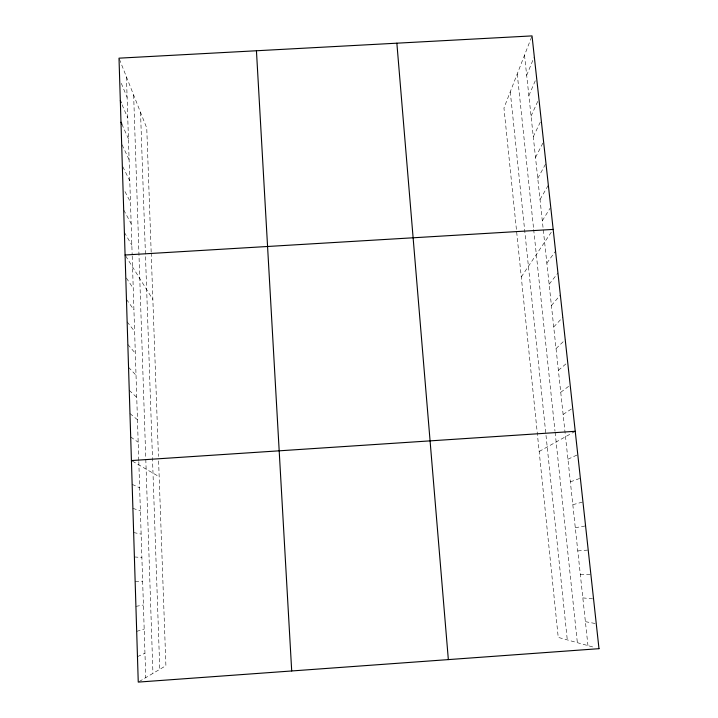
<?xml version="1.0" encoding="UTF-8"?>
<svg xmlns="http://www.w3.org/2000/svg" width="718" height="718" viewBox="0 0 718 718"><rect width="100%" height="100%" fill="white"/><g stroke="black" fill="none" stroke-linecap="round" stroke-linejoin="round"><path stroke-width="0.54" stroke-dasharray="3.59 2.69" d="M531.634 36.914L503.955 108.014L558.236 637.387L594.98 647.564M526.68 75.345L533.887 57.754M528.861 95.638L536.597 77.706M531.06 116.092L538.446 99.874M533.277 136.698L541.246 120.184M535.511 157.466L543.086 142.667M537.755 178.405L545.958 163.345M540.026 199.496L548.346 185.19M542.305 220.749L550.185 208.112M521.277 276.96L553.174 229.41M546.865 263.138L555.553 251.129M549.135 284.256L557.94 273.019M551.415 305.536L560.354 295.089M553.722 326.977L562.786 317.329M556.046 348.589L565.237 339.758M558.38 370.371L567.705 362.366M560.74 392.315L570.191 385.153M563.118 414.439L572.704 408.138M139.184 681.544L165.903 665.685L158.525 458.614M539.173 451.478L575.235 431.303M567.929 459.215L577.793 454.656M137.461 656.638L144.955 653.236M570.361 481.868L580.359 478.206M136.68 631.391L144.183 629.022M572.82 504.7L582.953 501.954M135.908 606.369L143.412 605.005M575.289 527.712L585.574 525.899M577.784 550.912L588.213 550.042M135.146 581.544L142.649 581.176M580.297 574.31L590.869 574.391M134.392 556.944L141.886 557.554M582.828 597.888L593.553 598.938M585.385 621.653L596.263 623.7M133.638 532.541L141.132 534.111M132.893 508.344L140.387 510.866M132.148 484.354L139.642 487.8M132.354 461.109L159.172 476.734M130.694 436.966L138.179 442.234M129.967 413.559L137.461 419.716M129.249 390.35L136.743 397.377M128.54 367.338L136.025 375.218M127.84 344.505L135.325 353.229M127.14 321.852L134.625 331.411M126.449 299.388L133.925 309.763M126.386 278.037L133.234 288.286M125.659 255.922L152.862 299.496M124.385 232.417L131.852 245.179M123.693 210.006L131.161 223.567M124.995 191.607L130.47 202.117M122.796 166.693L129.787 180.837M122.123 144.874L129.105 159.728M121.863 124.142L128.432 138.771M122.078 104.756L127.768 117.985M121.315 83.342L127.104 97.361M119.421 59.208L146.759 128.037L151.166 251.874M524.517 55.196L587.961 645.617M517.238 73.909L533.573 228.459M533.68 229.536L555.005 431.258M555.122 432.326L577.353 642.682M510.265 91.823L567.283 639.891M151.202 252.942L158.454 456.477M140.54 112.367L159.773 669.32M133.647 95.018L145.763 458.219M145.799 459.314L152.943 673.376M126.449 76.889L132.166 254.989M132.202 256.075L138.771 460.606M138.807 461.683L145.745 677.648"/><path stroke-width="1.08" d="M131.421 460.561L575.235 431.303M125.085 255.007L553.174 229.41M120.983 122.195L121.863 124.142M120.319 100.682L121.198 102.719M396.866 43.188L448.346 659.6M256.443 50.763L291.705 670.971M598.991 648.677L138.251 682.1L119.008 58.167L532.029 35.9L598.991 648.677"/></g></svg>
